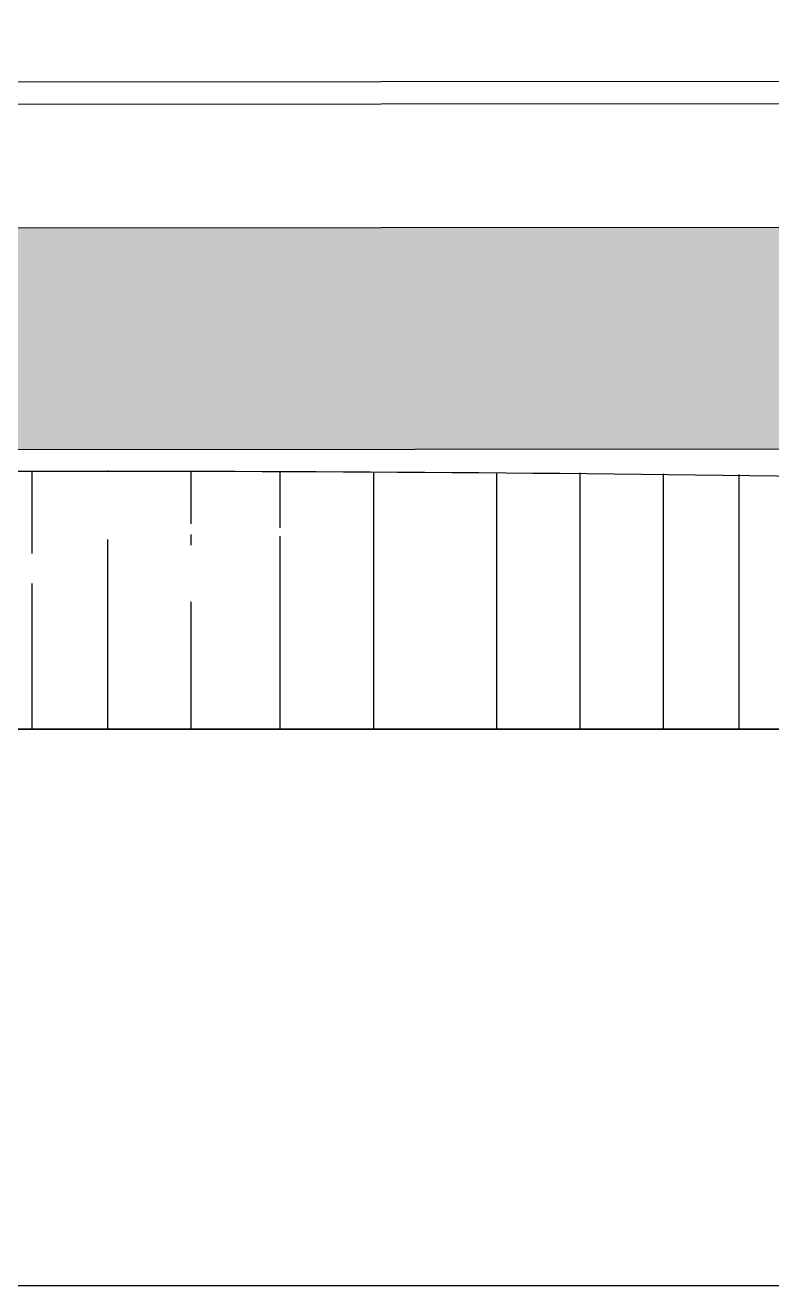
# Model space of a CAD drawing. Header units: centimetres. Extents: x -678439 to 71514, y -426864 to 8594.
# Drawn here: x 60070 to 60405, y 6680 to 7246 of the extents above; entities that cross this region are included whole.
import ezdxf

# ---------------------------------------------------------------- set-up
doc = ezdxf.new("R2010")
doc.units = ezdxf.units.CM
doc.header["$LTSCALE"] = 0.01
doc.header["$MEASUREMENT"] = 0
for name, color, linetype in [('V-0_Elevation_015', 103, 'Continuous'), ('V-0_Hatch', 16, 'Continuous'), ('V-0_Hatch_Concrete', 252, 'Continuous'), ('V-2_Column', 160, 'Continuous'), ('V-2_Wall', 4, 'Continuous'), ('V-3_Ceiling_Suspended', 202, 'Continuous')]:
    doc.layers.add(name, color=color, linetype=linetype)

# ---------------------------------------------------------------- blocks, each defined once
blk = doc.blocks.new('sdfj')
at = {"layer": 'V-0_Elevation_015'}
blk.add_lwpolyline([(-291830.83, -409640.44, -0.012182), (-291796.75, -409634, -0.017104), (-291610.47, -409607.71, -0.008228), (-290831.78, -409617.72)], format="xyb", dxfattribs=at)
for points in [[(-290831.78, -409617.72), (-290831.78, -409723.46), (-291857.72, -409723.46)], [(-291857.72, -409723.46), (-290831.78, -409723.46), (-290831.78, -409973.46)]]:
    blk.add_lwpolyline(points, dxfattribs=at)
at = {"layer": 'V-0_Hatch'}
for points in [[(-291543.34, -409644.56), (-291543.34, -409607.56)], [(-291509.41, -409607.3), (-291509.41, -409607.56)], [(-291471.95, -409631.22), (-291471.95, -409607.64)], [(-291432, -409633.08), (-291432, -409607.79)], [(-291389.86, -409723.46), (-291389.86, -409608.03)], [(-291334.69, -409723.46), (-291334.69, -409608.38)], [(-291297.23, -409723.46), (-291297.23, -409608.38)], [(-291259.78, -409723.46), (-291259.78, -409608.75)], [(-291225.85, -409723.46), (-291225.85, -409609.14)], [(-291509.41, -409723.46), (-291509.41, -409638.33)], [(-291471.95, -409640.88), (-291471.95, -409635.98)], [(-291432, -409723.46), (-291432, -409636.77)], [(-291543.34, -409723.46), (-291543.34, -409658.07)], [(-291471.95, -409723.46), (-291471.95, -409666.25)]]:
    blk.add_lwpolyline(points, dxfattribs=at)

msp = doc.modelspace()

# ---------------------------------------------------------------- hatches: boundary and pattern name
at = {"layer": 'V-0_Hatch_Concrete', "transparency": 33554534}
h = msp.add_hatch(color=256, dxfattribs=at)
h.dxf.hatch_style = 1
h.paths.add_polyline_path([(66765.71, 7245), (66735.71, 7245), (66735.71, 7155), (62269.62, 7155), (62269.62, 7245), (62239.62, 7245), (62239.62, 7056.15), (62299.62, 7055), (66765.71, 7055)])
h.paths.add_polyline_path([(60836.23, 7246.15), (60806.23, 7246.15), (60806.23, 7155.57), (59652.61, 7154.66), (59652.61, 7055.23), (60836.23, 7056.15)])

# ---------------------------------------------------------------- linework, layer by layer
at = {"layer": 'V-0_Elevation_015'}
msp.add_lwpolyline([(60983.43, 6680), (59652.61, 6680)], dxfattribs=at)
at = {"layer": 'V-2_Column', "ltscale": 200, "transparency": 33554687}
msp.add_lwpolyline([(59652.61, 7055.23), (60836.23, 7056.15), (60836.23, 7246.15), (60806.23, 7246.15), (60806.23, 7155.57), (59652.61, 7154.66)], dxfattribs=at)
msp.add_lwpolyline([(59652.61, 7055.23), (60836.23, 7056.15), (60836.23, 7246.15), (60806.23, 7246.15), (60806.23, 7155.57), (59652.61, 7154.66)], dxfattribs=at)
at = {"layer": 'V-3_Ceiling_Suspended'}
for points in [[(60806.22, 7221.15), (59652.61, 7220.24)], [(60806.23, 7211.15), (59652.61, 7210.24)]]:
    msp.add_lwpolyline(points, dxfattribs=at)

# ---------------------------------------------------------------- block references
at = {"layer": 'V-2_Wall'}
msp.add_blockref('sdfj', (351616.06, 416653.46), dxfattribs=at)

doc.saveas('drawing.dxf')
